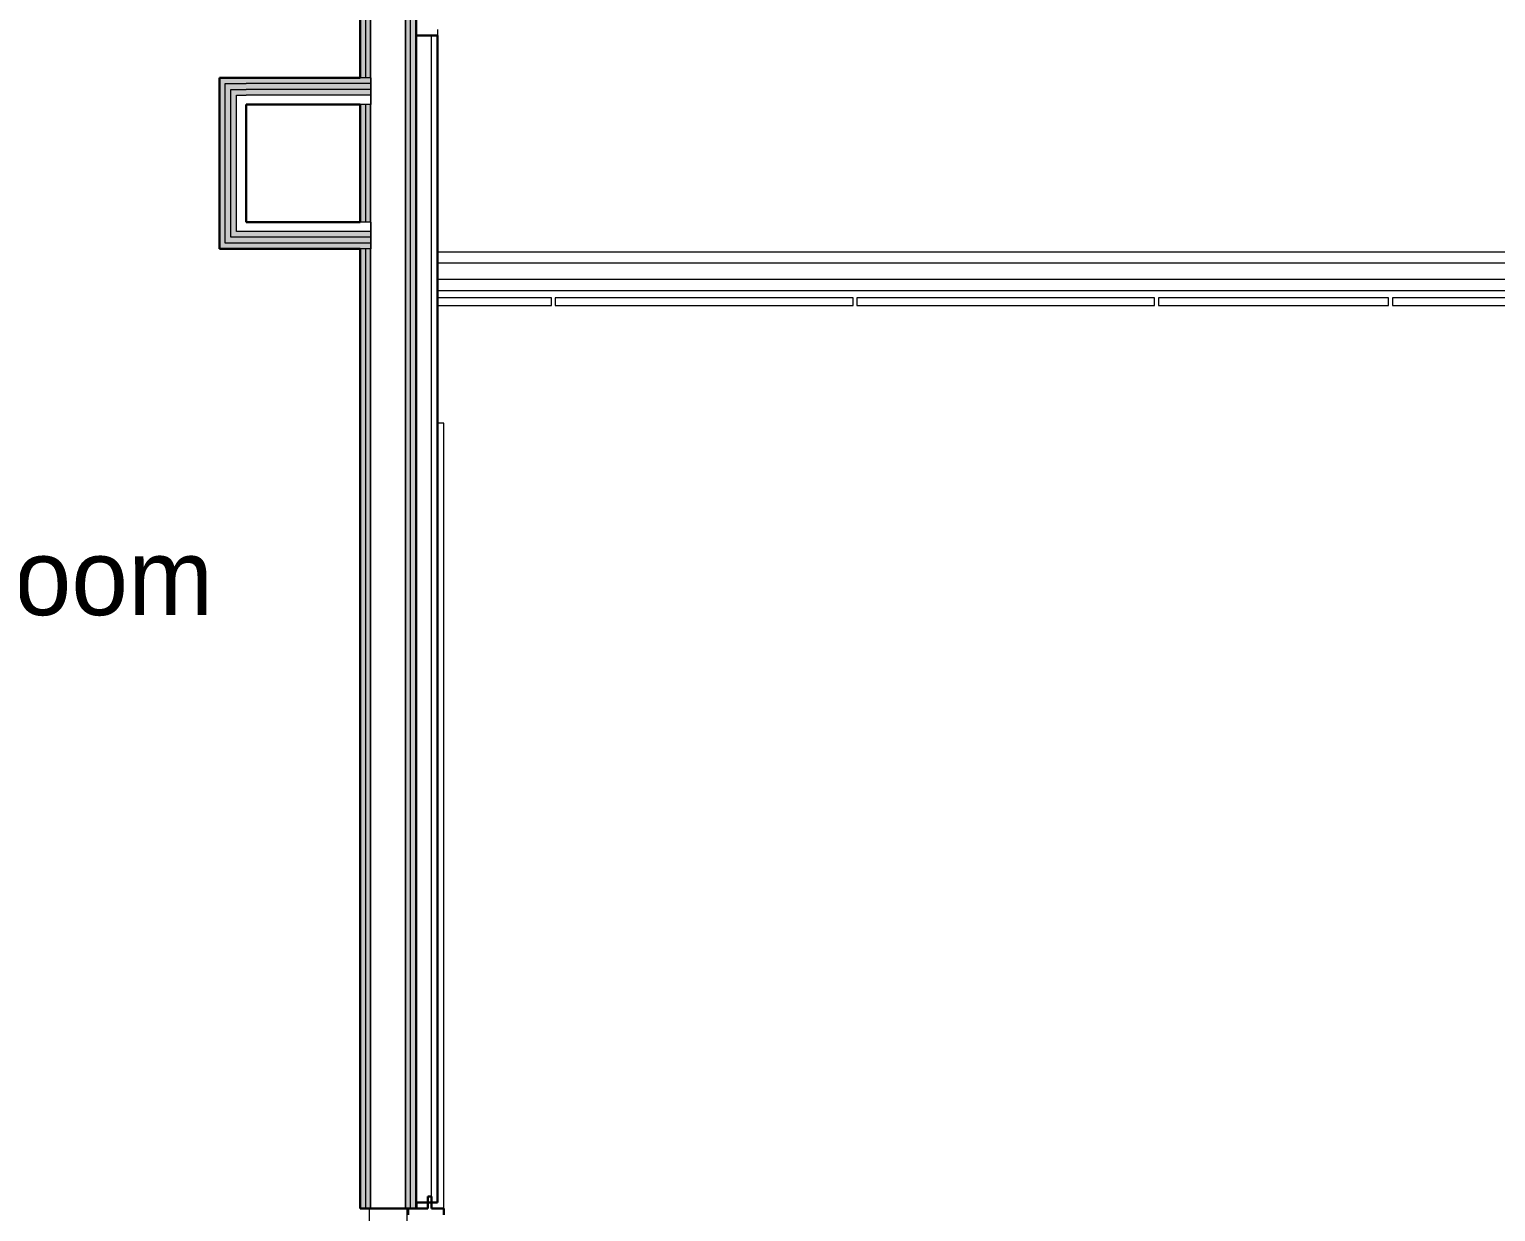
# Model space of a CAD drawing. Header units: millimetres. Extents: x 155920 to 295199, y -4084 to 97293.
# Drawn here: x 187076 to 190916, y 21062 to 24159 of the extents above; entities that cross this region are included whole.
import ezdxf

# ---------------------------------------------------------------- set-up
doc = ezdxf.new("R2010")
doc.units = ezdxf.units.MM
doc.header["$MEASUREMENT"] = 0
for name, color, linetype, lineweight in [('A-AREA-IDEN', 7, 'CONTINUOUS', 9), ('A-FLOR-HRAL', 7, 'CONTINUOUS', 9), ('A-GLAZ-CWMG', 7, 'CONTINUOUS', 9), ('A-WALL', 7, 'CONTINUOUS', 9), ('A-WALL-PATT', 7, 'CONTINUOUS', 25), ('I-WALL', 7, 'CONTINUOUS', 9)]:
    doc.layers.add(name, color=color, linetype=linetype, lineweight=lineweight)
doc.layers.add('Social Distancing', color=7, linetype='CONTINUOUS')
doc.styles.add('Century Gothic', font='GOTHIC.TTF', dxfattribs={"height": 200})

msp = doc.modelspace()

# ---------------------------------------------------------------- hatches: boundary and pattern name
at = {"layer": 'A-WALL-PATT', "lineweight": 9}
h = msp.add_hatch(color=256, dxfattribs=at)
h.paths.add_polyline_path([(187942.2, 15716.6), (187957.2, 15716.6), (187957.2, 18069.5), (187942.2, 18069.5), (187942.2, 15819.5)], flags=0)
h.paths.add_polyline_path([(187957.2, 21069.5), (187957.2, 23583.8), (187942.2, 23583.8), (187942.2, 21069.5)], flags=0)
h.paths.add_polyline_path([(187957.2, 23653.8), (187957.2, 23961.2), (187942.2, 23961.2), (187942.2, 23653.8)], flags=0)
h.paths.add_polyline_path([(187942.2, 24031.2), (187957.2, 24031.2), (187957.2, 24574.5), (187942.2, 24574.5), (187942.2, 24192.1)], flags=0)
h.paths.add_polyline_path([(187957.2, 26074.5), (187957.2, 26309.5), (187942.2, 26309.5), (187942.2, 26074.5)], flags=0)
at = {"layer": 'A-WALL-PATT', "lineweight": 5}
h = msp.add_hatch(color=256, dxfattribs=at)
h.paths.add_polyline_path([(187957.2, 15716.6), (187969.7, 15716.6), (187969.7, 18069.5), (187957.2, 18069.5), (187957.2, 15819.5)], flags=0)
h.paths.add_polyline_path([(187957.2, 21069.5), (187969.7, 21069.5), (187969.7, 23583.8), (187957.2, 23583.8), (187957.2, 21548.2)], flags=0)
h.paths.add_polyline_path([(187957.2, 23653.8), (187969.7, 23653.8), (187969.7, 23961.2), (187957.2, 23961.2), (187957.2, 23751.5)], flags=0)
h.paths.add_polyline_path([(187969.7, 24031.2), (187969.7, 24574.5), (187957.2, 24574.5), (187957.2, 24031.2)], flags=0)
h.paths.add_polyline_path([(187957.2, 26074.5), (187969.7, 26074.5), (187969.7, 26309.5), (187957.2, 26309.5), (187957.2, 26175.1)], flags=0)
h = msp.add_hatch(color=256, dxfattribs=at)
h.paths.add_polyline_path([(188061.7, 15716.6), (188074.2, 15716.6), (188074.2, 18069.5), (188061.7, 18069.5), (188061.7, 15819.5)], flags=0)
h.paths.add_polyline_path([(188074.2, 21069.5), (188074.2, 24574.5), (188061.7, 24574.5), (188061.7, 21069.5)], flags=0)
h.paths.add_polyline_path([(188074.2, 26074.5), (188074.2, 26309.5), (188061.7, 26309.5), (188061.7, 26074.5)], flags=0)
h = msp.add_hatch(color=256, dxfattribs=at)
h.paths.add_polyline_path([(188074.2, 15716.6), (188089.2, 15716.6), (188089.2, 18069.5), (188074.2, 18069.5), (188074.2, 15819.5)], flags=0)
h.paths.add_polyline_path([(188089.2, 21069.5), (188089.2, 24574.5), (188074.2, 24574.5), (188074.2, 21069.5)], flags=0)
h.paths.add_polyline_path([(188089.2, 26074.5), (188089.2, 26309.5), (188074.2, 26309.5), (188074.2, 26074.5)], flags=0)
at = {"layer": 'A-WALL-PATT', "lineweight": 9}
for points in [[(187588.5, 23583.8), (187588.5, 24031.2), (187573.5, 24031.2), (187573.5, 23583.8)], [(187969.7, 23583.8), (187970.7, 23583.8), (187970.7, 23598.8), (187588.5, 23598.8), (187588.5, 23583.8), (187957.2, 23583.8)]]:
    msp.add_hatch(color=256, dxfattribs=at).paths.add_polyline_path(points, flags=0)
at = {"layer": 'A-WALL-PATT', "lineweight": 5}
for points in [[(187588.5, 24016.2), (187970.7, 24016.2), (187969.7, 24031.2), (187588.5, 24031.2)], [(187603.5, 23598.8), (187603.5, 24016.2), (187588.5, 24016.2), (187588.5, 23598.8)], [(187942.2, 24001.2), (187970.7, 24001.2), (187970.7, 24016.2), (187603.5, 24016.2), (187603.5, 24001.2), (187838.9, 24001.2)], [(187603.5, 23613.8), (187618.5, 23613.8), (187618.5, 24001.2), (187603.5, 24001.2)], [(187643.5, 23986.2), (187970.7, 23986.2), (187970.7, 24001.2), (187618.5, 24001.2), (187618.5, 23986.2)], [(187618.5, 23613.8), (187970.7, 23613.8), (187970.7, 23628.8), (187618.5, 23628.8)], [(187970.7, 23598.8), (187970.7, 23613.8), (187603.5, 23613.8), (187603.5, 23598.8), (187942.2, 23598.8)]]:
    msp.add_hatch(color=256, dxfattribs=at).paths.add_polyline_path(points, flags=0)

# ---------------------------------------------------------------- linework, layer by layer
at = {"layer": 'A-FLOR-HRAL'}
for p, q in [((193758.8, 23574.8), (188145.2, 23574.8)), ((193633.8, 23545.8), (188145.2, 23545.8)), ((188145.2, 23503.8), (193633.8, 23503.8)), ((188145.2, 23474.8), (193680.8, 23474.8)), ((188443.3, 23454.8), (188145.2, 23454.8)), ((188145.2, 23434.8), (188443.3, 23434.8)), ((188443.3, 23434.8), (188443.3, 23454.8)), ((188453.3, 23454.8), (188453.3, 23434.8)), ((189233.3, 23454.8), (188453.3, 23454.8)), ((188453.3, 23434.8), (189233.3, 23434.8)), ((189233.3, 23434.8), (189233.3, 23454.8)), ((190023.3, 23454.8), (189243.3, 23454.8)), ((189243.3, 23454.8), (189243.3, 23434.8)), ((189243.3, 23434.8), (190023.3, 23434.8)), ((190023.3, 23434.8), (190023.3, 23454.8)), ((190635.8, 23454.8), (190033.3, 23454.8)), ((190033.3, 23454.8), (190033.3, 23434.8)), ((190033.3, 23434.8), (190635.8, 23434.8)), ((190635.8, 23434.8), (190635.8, 23454.8)), ((191425.8, 23454.8), (190645.8, 23454.8)), ((190645.8, 23454.8), (190645.8, 23434.8)), ((190645.8, 23434.8), (191425.8, 23434.8))]:
    msp.add_line(p, q, dxfattribs=at)
at = {"layer": 'A-GLAZ-CWMG', "lineweight": 20}
for p, q in [((187965.7, 21069.5), (187965.7, 21019.5)), ((188065.7, 21069.5), (187965.7, 21069.5)), ((188065.7, 21019.5), (188065.7, 21069.5))]:
    msp.add_line(p, q, dxfattribs=at)
at = {"layer": 'A-WALL'}
for p, q in [((187957.2, 24031.2), (187957.2, 24574.5)), ((187969.7, 24031.2), (187969.7, 24574.5)), ((187970.7, 24031.2), (187970.7, 24574.5)), ((188060.7, 21069.5), (188060.7, 24574.5)), ((188061.7, 21069.5), (188061.7, 24574.5)), ((188074.2, 21069.5), (188074.2, 24574.5)), ((188129.2, 21085.5), (188129.2, 24142.5)), ((187588.5, 23598.8), (187588.5, 24016.2)), ((187588.5, 24016.2), (187603.5, 24016.2)), ((187603.5, 24016.2), (187643.5, 24016.2)), ((187942.2, 24016.2), (187643.5, 24016.2)), ((187957.2, 24031.2), (187942.2, 24031.2)), ((187970.7, 24016.2), (187942.2, 24016.2)), ((187969.7, 24031.2), (187957.2, 24031.2)), ((187970.7, 24031.2), (187969.7, 24031.2)), ((187970.7, 24031.2), (187970.7, 24016.2)), ((187970.7, 24016.2), (187970.7, 24031.2)), ((187970.7, 24016.2), (187970.7, 24001.2)), ((187970.7, 24001.2), (187970.7, 24016.2)), ((187603.5, 23613.8), (187603.5, 24001.2)), ((187603.5, 24001.2), (187618.5, 24001.2)), ((187618.5, 24001.2), (187643.5, 24001.2)), ((187618.5, 23628.8), (187618.5, 23986.2)), ((187618.5, 23986.2), (187643.5, 23986.2)), ((187942.2, 24001.2), (187643.5, 24001.2)), ((187942.2, 23986.2), (187643.5, 23986.2)), ((187970.7, 24001.2), (187942.2, 24001.2)), ((187970.7, 23986.2), (187942.2, 23986.2)), ((187970.7, 24001.2), (187970.7, 23986.2)), ((187970.7, 23986.2), (187970.7, 24001.2)), ((187970.7, 23986.2), (187970.7, 23961.2)), ((187970.7, 23961.2), (187970.7, 23986.2)), ((187957.2, 23961.2), (187942.2, 23961.2)), ((187969.7, 23961.2), (187957.2, 23961.2)), ((187957.2, 23653.8), (187957.2, 23961.2)), ((187970.7, 23961.2), (187969.7, 23961.2)), ((187969.7, 23653.8), (187969.7, 23961.2)), ((187970.7, 23653.8), (187970.7, 23961.2)), ((187643.5, 23628.8), (187618.5, 23628.8)), ((187942.2, 23628.8), (187643.5, 23628.8)), ((187957.2, 23653.8), (187942.2, 23653.8)), ((187970.7, 23628.8), (187942.2, 23628.8)), ((187969.7, 23653.8), (187957.2, 23653.8)), ((187970.7, 23653.8), (187969.7, 23653.8)), ((187970.7, 23653.8), (187970.7, 23628.8)), ((187970.7, 23628.8), (187970.7, 23653.8)), ((187970.7, 23628.8), (187970.7, 23613.8)), ((187970.7, 23613.8), (187970.7, 23628.8)), ((187603.5, 23598.8), (187588.5, 23598.8)), ((187618.5, 23613.8), (187603.5, 23613.8)), ((187643.5, 23598.8), (187603.5, 23598.8)), ((187643.5, 23613.8), (187618.5, 23613.8)), ((187942.2, 23613.8), (187643.5, 23613.8)), ((187942.2, 23598.8), (187643.5, 23598.8)), ((187970.7, 23613.8), (187942.2, 23613.8)), ((187970.7, 23598.8), (187942.2, 23598.8)), ((187957.2, 23583.8), (187942.2, 23583.8)), ((187969.7, 23583.8), (187957.2, 23583.8)), ((187957.2, 21069.5), (187957.2, 23583.8)), ((187970.7, 23583.8), (187969.7, 23583.8)), ((187969.7, 21069.5), (187969.7, 23583.8)), ((187970.7, 23613.8), (187970.7, 23598.8)), ((187970.7, 23598.8), (187970.7, 23613.8)), ((187970.7, 23598.8), (187970.7, 23583.8)), ((187970.7, 23583.8), (187970.7, 23598.8)), ((187970.7, 21069.5), (187970.7, 23583.8)), ((188161.2, 23126.5), (188145.2, 23126.5)), ((188161.2, 21069.5), (188161.2, 23126.5)), ((188091.2, 21085.5), (188091.2, 21069.5))]:
    msp.add_line(p, q, dxfattribs=at)
at = {"layer": 'A-WALL', "lineweight": 30}
for p, q in [((188129.2, 21101.5), (188119.2, 21101.5)), ((188119.2, 21101.5), (188119.2, 21069.5)), ((188129.2, 21069.5), (188129.2, 21101.5)), ((188119.2, 21069.5), (188067.7, 21069.5)), ((188067.7, 21069.5), (188067.7, 21053.5)), ((188161.2, 21069.5), (188129.2, 21069.5)), ((188161.2, 21053.5), (188161.2, 21069.5))]:
    msp.add_line(p, q, dxfattribs=at)
at = {"layer": 'I-WALL', "lineweight": 30}
for p, q in [((187942.2, 24574.5), (187942.2, 24031.2)), ((188089.2, 21069.5), (188089.2, 24574.5)), ((188089.2, 24142.5), (188089.2, 21085.5)), ((188145.2, 24142.5), (188089.2, 24142.5)), ((188145.2, 21085.5), (188145.2, 24142.5)), ((187573.5, 24031.2), (187573.5, 23583.8)), ((187588.5, 24031.2), (187573.5, 24031.2)), ((187643.5, 24031.2), (187588.5, 24031.2)), ((187942.2, 24031.2), (187643.5, 24031.2)), ((187643.5, 23653.8), (187643.5, 23961.2)), ((187643.5, 23961.2), (187942.2, 23961.2)), ((187942.2, 23961.2), (187942.2, 23653.8)), ((187942.2, 23653.8), (187643.5, 23653.8)), ((187573.5, 23583.8), (187588.5, 23583.8)), ((187588.5, 23583.8), (187643.5, 23583.8)), ((187643.5, 23583.8), (187942.2, 23583.8)), ((187942.2, 23583.8), (187942.2, 21069.5)), ((188089.2, 21085.5), (188145.2, 21085.5)), ((187942.2, 21069.5), (188089.2, 21069.5))]:
    msp.add_line(p, q, dxfattribs=at)
at = {"layer": 'I-WALL'}
msp.add_line((188145.2, 24158.5), (188145.2, 24142.5), dxfattribs=at)
at = {"layer": 'Social Distancing'}
msp.add_circle((186546.9, 20155.5), 1000, dxfattribs=at)

# ---------------------------------------------------------------- texts
at = {"layer": 'A-AREA-IDEN', "style": 'Century Gothic'}
msp.add_text('60P Computer Room', height=200, dxfattribs=at).set_placement((185045.2, 22624.1))

doc.saveas('drawing.dxf')
